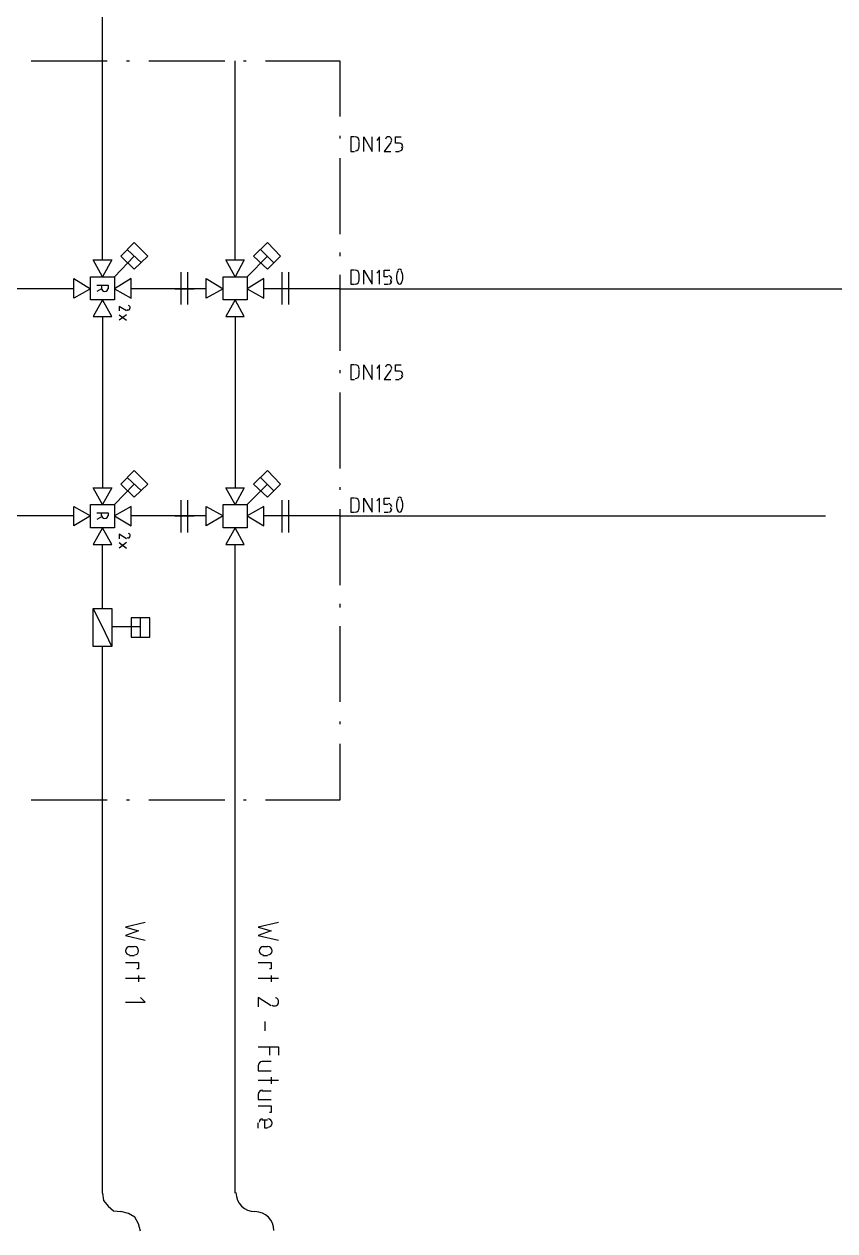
# Model space of a CAD drawing. Header units: millimetres. Extents: x 0 to 33.1, y 1.5 to 45.3.
# Drawn here: x 21.73 to 23.188, y 32.691 to 34.862 of the extents above; entities that cross this region are included whole.
import ezdxf

# ---------------------------------------------------------------- set-up
doc = ezdxf.new("R2010")
doc.units = ezdxf.units.MM
doc.header["$MEASUREMENT"] = 0
doc.layers.get('0').update_dxf_attribs({"linetype": 'CONTINUOUS'})

msp = doc.modelspace()

# ---------------------------------------------------------------- linework, layer by layer
at = {"color": 52, "linetype": 'Continuous'}
for p, q in [((21.8711, 34.7961), (21.8711, 35.3311)), ((21.8711, 34.4378), (21.8711, 34.7961)), ((21.8711, 34.3361), (21.8711, 34.0278)), ((21.8711, 33.8111), (21.8711, 33.9261)), ((21.8711, 32.7594), (21.8711, 33.7428)), ((21.8711, 32.7594), (21.8711, 32.7594)), ((21.8711, 32.7594), (21.8728, 32.7461)), ((21.8728, 32.7461), (21.8811, 32.7361)), ((21.8811, 32.7361), (21.8911, 32.7278)), ((21.8911, 32.7278), (21.9044, 32.7261)), ((21.9178, 32.7228), (21.9044, 32.7261)), ((21.9294, 32.7161), (21.9178, 32.7228)), ((21.9361, 32.7044), (21.9294, 32.7161)), ((21.9394, 32.6911), (21.9361, 32.7044))]:
    msp.add_line(p, q, dxfattribs=at)
at = {"color": 0, "linetype": 'Continuous'}
for p, q in [((21.7428, 34.7961), (21.8794, 34.7961)), ((21.9144, 34.7961), (21.9194, 34.7961)), ((21.9544, 34.7961), (22.0911, 34.7961)), ((22.1244, 34.7961), (22.1294, 34.7961)), ((22.1644, 34.7961), (22.2978, 34.7961)), ((22.2978, 34.7961), (22.2978, 34.6961)), ((22.2978, 34.6611), (22.2978, 34.6561)), ((22.3244, 34.6594), (22.3178, 34.6594)), ((22.3178, 34.6594), (22.3178, 34.6328)), ((22.3328, 34.6411), (22.3328, 34.6511)), ((22.3411, 34.6328), (22.3411, 34.6594)), ((22.3411, 34.6594), (22.3561, 34.6328)), ((22.3561, 34.6328), (22.3561, 34.6594)), ((22.3694, 34.6594), (22.3644, 34.6528)), ((22.3694, 34.6328), (22.3694, 34.6594)), ((22.3894, 34.6494), (22.3778, 34.6328)), ((22.3978, 34.6478), (22.3978, 34.6594)), ((22.3978, 34.6594), (22.4078, 34.6594)), ((22.4044, 34.6478), (22.3978, 34.6478)), ((22.2978, 34.6211), (22.2978, 34.4844)), ((22.3178, 34.6328), (22.3244, 34.6328)), ((22.3778, 34.6328), (22.3894, 34.6328)), ((22.3978, 34.6328), (22.4044, 34.6328)), ((22.4094, 34.6394), (22.4094, 34.6411)), ((21.9278, 34.4694), (21.9044, 34.4444)), ((21.9528, 34.4444), (21.9278, 34.4694)), ((21.9411, 34.4328), (21.9161, 34.4561)), ((22.2978, 34.4511), (22.2978, 34.4444)), ((21.8711, 34.4078), (21.8544, 34.4378)), ((21.8544, 34.4378), (21.8878, 34.4378)), ((21.8878, 34.4378), (21.8711, 34.4078)), ((21.9278, 34.4444), (21.8928, 34.4078)), ((21.9044, 34.4444), (21.9278, 34.4211)), ((21.9278, 34.4211), (21.9528, 34.4444)), ((21.8194, 34.3694), (21.8194, 34.4044)), ((21.8194, 34.4044), (21.8494, 34.3861)), ((21.8494, 34.3661), (21.8494, 34.4078)), ((21.8494, 34.4078), (21.8928, 34.4078)), ((21.8928, 34.4078), (21.8928, 34.3661)), ((21.9228, 34.4044), (21.8928, 34.3861)), ((21.9228, 34.3694), (21.9228, 34.4044)), ((22.0128, 34.3861), (22.0128, 34.4161)), ((22.0244, 34.3861), (22.0244, 34.4161)), ((22.1944, 34.3861), (22.1944, 34.4161)), ((22.2061, 34.3861), (22.2061, 34.4161)), ((22.2978, 34.4111), (22.2978, 34.2744)), ((22.3244, 34.4194), (22.3178, 34.4194)), ((22.3178, 34.4194), (22.3178, 34.3944)), ((22.3328, 34.4011), (22.3328, 34.4111)), ((22.3411, 34.3944), (22.3411, 34.4194)), ((22.3411, 34.4194), (22.3561, 34.3944)), ((22.3561, 34.3944), (22.3561, 34.4194)), ((22.3694, 34.4194), (22.3644, 34.4144)), ((22.3694, 34.3944), (22.3694, 34.4194)), ((22.3778, 34.4078), (22.3778, 34.4194)), ((22.3778, 34.4194), (22.3878, 34.4194)), ((22.3844, 34.4078), (22.3778, 34.4078)), ((21.8494, 34.3861), (21.8194, 34.3694)), ((21.8611, 34.3928), (21.8811, 34.3928)), ((21.8694, 34.3861), (21.8611, 34.3811)), ((21.8694, 34.3928), (21.8694, 34.3861)), ((21.8811, 34.3928), (21.8811, 34.3861)), ((21.8928, 34.3861), (21.9228, 34.3694)), ((22.0011, 34.3861), (22.0361, 34.3861)), ((22.0128, 34.3578), (22.0128, 34.3861)), ((22.0244, 34.3578), (22.0244, 34.3861)), ((22.2178, 34.3861), (22.1844, 34.3861)), ((22.1944, 34.3578), (22.1944, 34.3861)), ((22.2061, 34.3578), (22.2061, 34.3861)), ((22.3178, 34.3944), (22.3244, 34.3944)), ((22.3778, 34.3944), (22.3844, 34.3944)), ((22.3894, 34.3994), (22.3894, 34.4028)), ((21.8928, 34.3661), (21.8494, 34.3661)), ((21.8711, 34.3661), (21.8544, 34.3361)), ((21.8878, 34.3361), (21.8711, 34.3661)), ((21.9144, 34.3461), (21.9011, 34.3544)), ((21.9011, 34.3544), (21.9011, 34.3461)), ((21.9011, 34.3394), (21.9144, 34.3294)), ((21.9144, 34.3394), (21.9011, 34.3294)), ((21.8544, 34.3361), (21.8878, 34.3361)), ((22.2978, 34.2394), (22.2978, 34.2344)), ((22.3244, 34.2494), (22.3178, 34.2494)), ((22.3178, 34.2494), (22.3178, 34.2228)), ((22.3328, 34.2311), (22.3328, 34.2411)), ((22.3411, 34.2228), (22.3411, 34.2494)), ((22.3411, 34.2494), (22.3561, 34.2228)), ((22.3561, 34.2228), (22.3561, 34.2494)), ((22.3694, 34.2494), (22.3644, 34.2428)), ((22.3694, 34.2228), (22.3694, 34.2494)), ((22.3894, 34.2394), (22.3778, 34.2228)), ((22.3978, 34.2378), (22.3978, 34.2494)), ((22.3978, 34.2494), (22.4078, 34.2494)), ((22.4044, 34.2378), (22.3978, 34.2378)), ((22.4094, 34.2294), (22.4094, 34.2311)), ((22.3178, 34.2228), (22.3244, 34.2228)), ((22.3778, 34.2228), (22.3894, 34.2228)), ((22.3978, 34.2228), (22.4044, 34.2228)), ((22.2978, 34.1994), (22.2978, 34.0628)), ((21.9278, 34.0594), (21.9044, 34.0344)), ((21.9528, 34.0344), (21.9278, 34.0594)), ((21.9278, 34.0344), (21.8928, 33.9978)), ((21.9044, 34.0344), (21.9278, 34.0111)), ((21.9411, 34.0228), (21.9161, 34.0461)), ((21.9278, 34.0111), (21.9528, 34.0344)), ((21.8711, 33.9978), (21.8544, 34.0278)), ((21.8544, 34.0278), (21.8878, 34.0278)), ((21.8878, 34.0278), (21.8711, 33.9978)), ((22.2978, 34.0294), (22.2978, 34.0244)), ((21.8194, 33.9594), (21.8194, 33.9944)), ((21.8194, 33.9944), (21.8494, 33.9778)), ((21.8494, 33.9561), (21.8494, 33.9978)), ((21.8494, 33.9978), (21.8928, 33.9978)), ((21.8928, 33.9978), (21.8928, 33.9561)), ((21.9228, 33.9944), (21.8928, 33.9778)), ((21.9228, 33.9594), (21.9228, 33.9944)), ((22.0128, 33.9778), (22.0128, 34.0061)), ((22.0244, 33.9778), (22.0244, 34.0061)), ((22.1944, 33.9778), (22.1944, 34.0061)), ((22.2061, 33.9778), (22.2061, 34.0061)), ((22.3244, 34.0094), (22.3178, 34.0094)), ((22.3178, 34.0094), (22.3178, 33.9844)), ((22.3328, 33.9911), (22.3328, 34.0011)), ((22.3411, 33.9844), (22.3411, 34.0094)), ((22.3411, 34.0094), (22.3561, 33.9844)), ((22.3561, 33.9844), (22.3561, 34.0094)), ((22.3694, 34.0094), (22.3644, 34.0044)), ((22.3694, 33.9844), (22.3694, 34.0094)), ((22.3778, 33.9978), (22.3778, 34.0094)), ((22.3778, 34.0094), (22.3878, 34.0094)), ((22.3844, 33.9978), (22.3778, 33.9978)), ((22.3894, 33.9894), (22.3894, 33.9928)), ((21.8494, 33.9778), (21.8194, 33.9594)), ((21.8611, 33.9828), (21.8811, 33.9828)), ((21.8694, 33.9761), (21.8611, 33.9711)), ((21.8694, 33.9778), (21.8694, 33.9828)), ((21.8811, 33.9828), (21.8811, 33.9778)), ((21.8928, 33.9778), (21.9228, 33.9594)), ((22.0011, 33.9778), (22.0361, 33.9778)), ((22.0128, 33.9478), (22.0128, 33.9778)), ((22.0244, 33.9478), (22.0244, 33.9778)), ((22.2178, 33.9778), (22.1844, 33.9778)), ((22.1944, 33.9478), (22.1944, 33.9778)), ((22.2061, 33.9478), (22.2061, 33.9778)), ((22.2978, 33.9894), (22.2978, 33.8528)), ((22.3178, 33.9844), (22.3244, 33.9844)), ((22.3778, 33.9844), (22.3844, 33.9844)), ((21.8928, 33.9561), (21.8494, 33.9561)), ((21.8711, 33.9561), (21.8544, 33.9261)), ((21.8878, 33.9261), (21.8711, 33.9561)), ((21.8544, 33.9261), (21.8878, 33.9261)), ((21.9144, 33.9361), (21.9011, 33.9444)), ((21.9011, 33.9444), (21.9011, 33.9361)), ((21.9011, 33.9294), (21.9144, 33.9194)), ((21.9144, 33.9294), (21.9011, 33.9194)), ((22.2978, 33.8194), (22.2978, 33.8128)), ((21.8711, 33.7778), (21.8544, 33.8111)), ((21.8544, 33.7428), (21.8544, 33.8111)), ((21.8544, 33.8111), (21.8878, 33.8111)), ((21.8878, 33.8111), (21.8878, 33.7428)), ((21.8878, 33.7428), (21.8711, 33.7778)), ((21.9394, 33.7778), (21.8878, 33.7778)), ((21.9561, 33.7944), (21.9228, 33.7944)), ((21.9228, 33.7944), (21.9228, 33.7594)), ((21.9394, 33.7594), (21.9394, 33.7944)), ((21.9561, 33.7594), (21.9561, 33.7944)), ((22.2978, 33.7794), (22.2978, 33.6428)), ((21.9228, 33.7594), (21.9561, 33.7594)), ((21.8878, 33.7428), (21.8544, 33.7428)), ((22.2978, 33.6078), (22.2978, 33.6028)), ((22.2978, 33.5678), (22.2978, 33.4661)), ((21.8794, 33.4661), (21.7428, 33.4661)), ((21.9194, 33.4661), (21.9144, 33.4661)), ((22.0911, 33.4661), (21.9544, 33.4661)), ((22.1294, 33.4661), (22.1244, 33.4661)), ((22.2978, 33.4661), (22.1644, 33.4661)), ((21.9478, 33.2461), (21.9128, 33.2378)), ((21.9128, 33.2378), (21.9361, 33.2311)), ((21.9361, 33.2311), (21.9128, 33.2228)), ((22.1878, 33.2461), (22.1511, 33.2378)), ((22.1511, 33.2378), (22.1744, 33.2311)), ((22.1744, 33.2311), (22.1511, 33.2228)), ((21.9128, 33.2228), (21.9478, 33.2144)), ((22.1511, 33.2228), (22.1878, 33.2144)), ((21.9194, 33.2028), (21.9278, 33.2028)), ((22.1594, 33.2028), (22.1678, 33.2028)), ((21.9128, 33.1744), (21.9361, 33.1744)), ((21.9278, 33.1861), (21.9194, 33.1861)), ((21.9361, 33.1744), (21.9361, 33.1628)), ((22.1511, 33.1744), (22.1744, 33.1744)), ((22.1678, 33.1861), (22.1594, 33.1861)), ((22.1744, 33.1744), (22.1744, 33.1628)), ((21.9128, 33.1461), (21.9478, 33.1461)), ((21.9361, 33.1628), (21.9328, 33.1628)), ((21.9361, 33.1511), (21.9361, 33.1394)), ((22.1511, 33.1461), (22.1878, 33.1461)), ((22.1744, 33.1628), (22.1711, 33.1628)), ((22.1744, 33.1511), (22.1744, 33.1394)), ((21.9128, 33.1028), (21.9478, 33.1028)), ((21.9478, 33.1028), (21.9394, 33.1111)), ((22.1744, 33.0961), (22.1511, 33.1111)), ((22.1511, 33.1111), (22.1511, 33.0944)), ((22.1628, 33.0678), (22.1628, 33.0511)), ((22.1511, 33.0228), (22.1878, 33.0228)), ((22.1711, 33.0228), (22.1711, 33.0078)), ((22.1878, 33.0228), (22.1878, 33.0078)), ((22.1744, 32.9961), (22.1578, 32.9961)), ((22.1511, 32.9878), (22.1511, 32.9794)), ((22.1511, 32.9794), (22.1744, 32.9794)), ((22.1511, 32.9628), (22.1878, 32.9628)), ((22.1744, 32.9678), (22.1744, 32.9561)), ((22.1511, 32.9361), (22.1511, 32.9278)), ((22.1511, 32.9278), (22.1744, 32.9278)), ((22.1744, 32.9428), (22.1578, 32.9428)), ((22.1511, 32.9161), (22.1744, 32.9161)), ((22.1744, 32.9161), (22.1744, 32.9044)), ((22.1511, 32.8761), (22.1511, 32.8861)), ((22.1578, 32.8911), (22.1678, 32.8911)), ((22.1628, 32.8761), (22.1628, 32.8911)), ((22.1744, 32.9044), (22.1711, 32.9044)), ((22.1678, 32.8761), (22.1628, 32.8761))]:
    msp.add_line(p, q, dxfattribs=at)
at = {"color": 4, "linetype": 'Continuous'}
for p, q in [((22.1094, 34.4378), (22.1094, 34.7961)), ((22.1678, 34.4694), (22.1428, 34.4444)), ((22.1911, 34.4444), (22.1678, 34.4694)), ((22.1794, 34.4328), (22.1561, 34.4561)), ((22.1094, 34.4078), (22.0928, 34.4378)), ((22.0928, 34.4378), (22.1261, 34.4378)), ((22.1261, 34.4378), (22.1094, 34.4078)), ((22.1678, 34.4444), (22.1311, 34.4078)), ((22.1428, 34.4444), (22.1678, 34.4211)), ((22.1678, 34.4211), (22.1911, 34.4444)), ((22.0578, 34.3694), (22.0578, 34.4044)), ((22.0578, 34.4044), (22.0878, 34.3861)), ((22.0878, 34.3661), (22.0878, 34.4078)), ((22.0878, 34.4078), (22.1311, 34.4078)), ((22.1311, 34.4078), (22.1311, 34.3661)), ((22.1611, 34.4044), (22.1311, 34.3861)), ((22.1611, 34.3694), (22.1611, 34.4044)), ((22.0878, 34.3861), (22.0578, 34.3694)), ((22.1311, 34.3861), (22.1611, 34.3694)), ((22.1311, 34.3661), (22.0878, 34.3661)), ((22.1094, 34.3661), (22.0928, 34.3361)), ((22.1261, 34.3361), (22.1094, 34.3661)), ((22.0928, 34.3361), (22.1261, 34.3361)), ((22.1094, 34.3361), (22.1094, 34.0278)), ((22.1678, 34.0594), (22.1428, 34.0344)), ((22.1911, 34.0344), (22.1678, 34.0594)), ((22.1678, 34.0344), (22.1311, 33.9978)), ((22.1428, 34.0344), (22.1678, 34.0111)), ((22.1794, 34.0228), (22.1561, 34.0461)), ((22.1678, 34.0111), (22.1911, 34.0344)), ((22.1094, 33.9978), (22.0928, 34.0278)), ((22.0928, 34.0278), (22.1261, 34.0278)), ((22.1261, 34.0278), (22.1094, 33.9978)), ((22.0578, 33.9594), (22.0578, 33.9944)), ((22.0578, 33.9944), (22.0878, 33.9778)), ((22.0878, 33.9561), (22.0878, 33.9978)), ((22.0878, 33.9978), (22.1311, 33.9978)), ((22.1311, 33.9978), (22.1311, 33.9561)), ((22.1611, 33.9944), (22.1311, 33.9778)), ((22.1611, 33.9594), (22.1611, 33.9944)), ((22.0878, 33.9778), (22.0578, 33.9594)), ((22.1311, 33.9778), (22.1611, 33.9594)), ((22.1311, 33.9561), (22.0878, 33.9561)), ((22.1094, 33.9561), (22.0928, 33.9261)), ((22.1261, 33.9261), (22.1094, 33.9561)), ((22.0928, 33.9261), (22.1261, 33.9261)), ((22.1094, 33.6028), (22.1094, 33.9261)), ((22.1094, 32.7594), (22.1094, 33.6028)), ((22.1094, 32.7594), (22.1094, 32.7594)), ((22.1444, 32.7261), (22.1444, 32.7261))]:
    msp.add_line(p, q, dxfattribs=at)
at = {"color": 7, "linetype": 'Continuous'}
for p, q in [((21.8194, 34.3861), (21.6828, 34.3861)), ((22.0578, 34.3861), (21.9228, 34.3861)), ((22.2978, 34.3861), (22.1611, 34.3861)), ((22.2978, 34.3861), (23.2194, 34.3861)), ((21.8194, 33.9778), (21.6828, 33.9778)), ((22.0578, 33.9778), (21.9228, 33.9778)), ((22.2978, 33.9778), (22.1611, 33.9778)), ((22.2978, 33.9778), (23.1711, 33.9778)), ((21.8711, 33.6028), (21.8711, 33.7428))]:
    msp.add_line(p, q, dxfattribs=at)
at = {"color": 0, "linetype": 'Continuous'}
for points in [[(22.3328, 34.6519), (22.3328, 34.6561), (22.3294, 34.6594), (22.3253, 34.6594)], [(22.3253, 34.6344), (22.3294, 34.6344), (22.3328, 34.6378), (22.3328, 34.6419)], [(22.3853, 34.6594), (22.3826, 34.6594), (22.3804, 34.6578), (22.3797, 34.6551)], [(22.3904, 34.6565), (22.3893, 34.6583), (22.3874, 34.6594), (22.3853, 34.6594)], [(22.3903, 34.6506), (22.3914, 34.6524), (22.3914, 34.6546), (22.3904, 34.6565)], [(22.4111, 34.6419), (22.4111, 34.6451), (22.4085, 34.6478), (22.4053, 34.6478)], [(22.4053, 34.6344), (22.4085, 34.6344), (22.4111, 34.6371), (22.4111, 34.6403)], [(22.3328, 34.4119), (22.3328, 34.4161), (22.3294, 34.4194), (22.3253, 34.4194)], [(22.3911, 34.4036), (22.3911, 34.4068), (22.3885, 34.4094), (22.3853, 34.4094)], [(22.4024, 34.4185), (22.3985, 34.4113), (22.3985, 34.4026), (22.4024, 34.3956)], [(22.4053, 34.4211), (22.404, 34.4211), (22.4028, 34.4204), (22.4019, 34.4194)], [(22.4086, 34.4194), (22.4078, 34.4204), (22.4065, 34.4211), (22.4053, 34.4211)], [(22.4082, 34.3956), (22.4121, 34.4026), (22.4121, 34.4113), (22.4082, 34.4185)], [(21.8694, 34.3869), (21.8694, 34.3837), (21.8721, 34.3811), (21.8753, 34.3811)], [(21.8753, 34.3811), (21.8785, 34.3811), (21.8811, 34.3837), (21.8811, 34.3869)], [(22.3253, 34.3944), (22.3294, 34.3944), (22.3328, 34.3978), (22.3328, 34.4019)], [(22.3853, 34.3944), (22.3885, 34.3944), (22.3911, 34.3971), (22.3911, 34.4003)], [(22.4019, 34.3961), (22.4028, 34.3951), (22.404, 34.3944), (22.4053, 34.3944)], [(22.4053, 34.3944), (22.4065, 34.3944), (22.4078, 34.3951), (22.4086, 34.3961)], [(21.9147, 34.3485), (21.916, 34.3476), (21.9176, 34.3475), (21.9189, 34.3483)], [(21.9211, 34.3519), (21.9211, 34.3537), (21.9199, 34.3554), (21.9181, 34.356)], [(21.9189, 34.3483), (21.9203, 34.349), (21.9211, 34.3504), (21.9211, 34.3519)], [(22.3328, 34.2419), (22.3328, 34.2461), (22.3294, 34.2494), (22.3253, 34.2494)], [(22.3253, 34.2244), (22.3294, 34.2244), (22.3328, 34.2278), (22.3328, 34.2319)], [(22.3853, 34.2494), (22.3826, 34.2494), (22.3804, 34.2478), (22.3797, 34.2451)], [(22.3904, 34.2465), (22.3893, 34.2483), (22.3874, 34.2494), (22.3853, 34.2494)], [(22.3903, 34.2406), (22.3914, 34.2424), (22.3914, 34.2446), (22.3904, 34.2465)], [(22.4111, 34.2319), (22.4111, 34.2351), (22.4085, 34.2378), (22.4053, 34.2378)], [(22.4053, 34.2244), (22.4085, 34.2244), (22.4111, 34.2271), (22.4111, 34.2303)], [(22.3328, 34.0019), (22.3328, 34.0061), (22.3294, 34.0094), (22.3253, 34.0094)], [(22.3253, 33.9844), (22.3294, 33.9844), (22.3328, 33.9878), (22.3328, 33.9919)], [(22.3911, 33.9936), (22.3911, 33.9968), (22.3885, 33.9994), (22.3853, 33.9994)], [(22.4024, 34.0085), (22.3985, 34.0013), (22.3985, 33.9926), (22.4024, 33.9856)], [(22.4053, 34.0111), (22.404, 34.0111), (22.4028, 34.0104), (22.4019, 34.0094)], [(22.4086, 34.0094), (22.4078, 34.0104), (22.4065, 34.0111), (22.4053, 34.0111)], [(22.4082, 33.9856), (22.4121, 33.9926), (22.4121, 34.0013), (22.4082, 34.0085)], [(21.8694, 33.9786), (21.8694, 33.9754), (21.8721, 33.9728), (21.8753, 33.9728)], [(21.8753, 33.9728), (21.8785, 33.9728), (21.8811, 33.9754), (21.8811, 33.9786)], [(22.3853, 33.9844), (22.3885, 33.9844), (22.3911, 33.9871), (22.3911, 33.9903)], [(22.4019, 33.9861), (22.4028, 33.9851), (22.404, 33.9844), (22.4053, 33.9844)], [(22.4053, 33.9844), (22.4065, 33.9844), (22.4078, 33.9851), (22.4086, 33.9861)], [(21.9147, 33.9385), (21.916, 33.9376), (21.9176, 33.9375), (21.9189, 33.9383)], [(21.9211, 33.9419), (21.9211, 33.9437), (21.9199, 33.9454), (21.9181, 33.946)], [(21.9189, 33.9383), (21.9203, 33.939), (21.9211, 33.9404), (21.9211, 33.9419)], [(21.9203, 33.2028), (21.9161, 33.2028), (21.9128, 33.1994), (21.9128, 33.1953)], [(21.9128, 33.1953), (21.9128, 33.1911), (21.9161, 33.1878), (21.9203, 33.1878)], [(21.9361, 33.1953), (21.9361, 33.1994), (21.9328, 33.2028), (21.9286, 33.2028)], [(21.9286, 33.1878), (21.9328, 33.1878), (21.9361, 33.1911), (21.9361, 33.1953)], [(22.1603, 33.2028), (22.1561, 33.2028), (22.1528, 33.1994), (22.1528, 33.1953)], [(22.1528, 33.1953), (22.1528, 33.1911), (22.1561, 33.1878), (22.1603, 33.1878)], [(22.1761, 33.1953), (22.1761, 33.1994), (22.1728, 33.2028), (22.1686, 33.2028)], [(22.1686, 33.1878), (22.1728, 33.1878), (22.1761, 33.1911), (22.1761, 33.1953)], [(22.1878, 33.1035), (22.1878, 33.1069), (22.1856, 33.1099), (22.1824, 33.1108)], [(22.1839, 33.0971), (22.1863, 33.0983), (22.1878, 33.101), (22.1878, 33.1036)], [(22.1764, 33.0972), (22.1786, 33.0958), (22.1815, 33.0957), (22.1839, 33.0971)], [(22.1586, 32.9961), (22.1544, 32.9961), (22.1511, 32.9928), (22.1511, 32.9886)], [(22.1586, 32.9444), (22.1544, 32.9444), (22.1511, 32.9411), (22.1511, 32.9369)], [(22.1586, 32.8928), (22.1554, 32.8928), (22.1528, 32.8901), (22.1528, 32.8869)], [(22.1761, 32.8853), (22.1761, 32.8894), (22.1728, 32.8928), (22.1686, 32.8928)], [(22.1686, 32.8778), (22.1728, 32.8778), (22.1761, 32.8811), (22.1761, 32.8853)]]:
    msp.add_open_spline(points, degree=3, dxfattribs=at)
at = {"color": 4, "linetype": 'Continuous'}
for points in [[(22.1111, 32.7603), (22.1111, 32.7414), (22.1264, 32.7261), (22.1453, 32.7261)], [(22.1794, 32.6919), (22.1794, 32.7108), (22.1642, 32.7261), (22.1453, 32.7261)]]:
    msp.add_open_spline(points, degree=3, dxfattribs=at)

doc.saveas('drawing.dxf')
